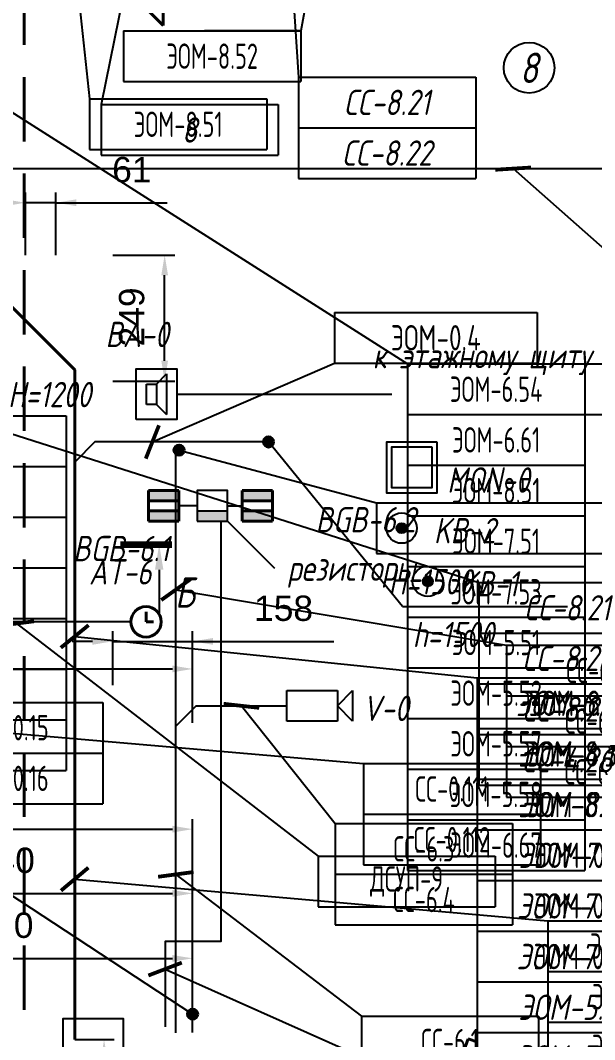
# Model space of a CAD drawing. Header units: millimetres. Extents: x -14566 to 16488, y -7315 to 17206.
# Drawn here: x 13661 to 14795, y 8711 to 10723 of the extents above; entities that cross this region are included whole.
import ezdxf
from ezdxf.enums import TextEntityAlignment as Align

# ---------------------------------------------------------------- set-up
doc = ezdxf.new("R2010")
doc.units = ezdxf.units.MM
doc.linetypes.add('DASHED', pattern=[19.05, 12.7, -6.35])
for name, color, linetype in [('01 Экспликация', 7, 'Continuous'), ('02 Розетки', 7, 'Continuous'), ('03 Стационарное ЭО', 7, 'Continuous'), ('04 Освещение', 7, 'Continuous'), ('05 Слаботочка', 7, 'Continuous'), ('06 Авт-ка климата', 7, 'Continuous'), ('07 Авт-ка общая', 7, 'Continuous'), ('08 Пож. и техн. сигн.', 7, 'Continuous'), ('09 ДСУП', 7, 'Continuous'), ('12 Трассы и коробки 220', 7, 'Continuous'), ('14 Лотки', 7, 'Continuous')]:
    doc.layers.add(name, color=color, linetype=linetype)
doc.styles.add('GOST typeA', font='')
doc.styles.get("Standard").update_dxf_attribs({"font": 'arial.ttf'})
doc.styles.add('ГОСТ-ISOCPEUR', font='isocpeui.ttf', dxfattribs={"width": 0.8})
doc.styles.get('GOST typeA').set_extended_font_data('GOST type A')
doc.linetypes.add('220V_LINE', pattern='A,0.2,-0.05,["~220V",Standard,S=0.1,R=0,X=0,Y=-0.05],-0.4,0.1', length=0.75)
doc.linetypes.add('24AC', pattern='A,20,-5,["24AC",Standard,S=2.54,R=0,X=-5,Y=-1.27],-5', length=30)
doc.dimstyles.new('ISO-25', dxfattribs={"dimtxt": 2.5, "dimasz": 2.5, "dimexe": 1.25, "dimexo": 0.625, "dimtad": 1, "dimtxsty": 'Standard', "dimcen": 2.5, "dimadec": 0, "dimazin": 0, "dimtfac": 1, "dimtmove": 0, "dimatfit": 3, "dimfxl": 1, "dimarcsym": 0})

# ---------------------------------------------------------------- blocks, each defined once
blk = doc.blocks.new('часы')
at = {"color": 0, "lineweight": -2}
for q in [(9893.5, 982.52), (9894.25, 981.52)]:
    blk.add_line((9893.5, 981.52), q, dxfattribs=at)
blk.add_circle((9893.5, 981.52), 1.5, dxfattribs=at)
blk = doc.blocks.new('геркон')
at = {"lineweight": -2}
for points in [[(3, 2), (3, 3), (0, 3), (0, 2)], [(3, 0), (3, 1), (0, 1), (0, 0)]]:
    blk.add_hatch(color=0, dxfattribs=at).paths.add_polyline_path(points)
at = {"color": 0, "lineweight": -2}
for p, q in [((0, 0), (0, 3)), ((0, 3), (3, 3)), ((3, 3), (3, 0)), ((0, 2), (3, 2)), ((0, 1), (3, 1)), ((3, 0), (0, 0))]:
    blk.add_line(p, q, dxfattribs=at)
blk = doc.blocks.new('громкоговоритель')
at = {"color": 0, "lineweight": -2}
for p, q in [((2, 2), (4, 4)), ((4, 4), (4, -4)), ((0, -2), (0, 2)), ((0, 2), (2, 2)), ((2, 2), (2, -2)), ((2, -2), (0, -2)), ((2, -2), (4, -4))]:
    blk.add_line(p, q, dxfattribs=at)
blk = doc.blocks.new('шкаф')
blk.add_hatch(color=256).paths.add_polyline_path([(3, 0), (3, 1), (0, 1), (0, 0)])
blk.add_line((0, 1), (3, 1))
blk.add_lwpolyline([(0, 0), (3, 0), (3, 3), (0, 3)], close=True)
blk = doc.blocks.new('тревожная кнопка')
h = blk.add_hatch(color=0)
h.dxf.hatch_style = 1
edge = h.paths.add_edge_path()
edge.add_arc((0, 0), 0.5, 0, 360)
at = {"color": 0}
for radius in [1.5, 0.5]:
    blk.add_circle((0, 0), radius, dxfattribs=at)
blk = doc.blocks.new('аудиодомофон')
at = {"color": 0, "lineweight": -2}
for p, q in [((2, 3.5), (3, 4.5)), ((3, 4.5), (3, 0.5)), ((1, 1.5), (1, 3.5)), ((1, 3.5), (2, 3.5)), ((2, 3.5), (2, 1.5)), ((2, 1.5), (1, 1.5)), ((2, 1.5), (3, 0.5))]:
    blk.add_line(p, q, dxfattribs=at)
blk.add_lwpolyline([(0, 0), (0, 5), (4, 5), (4, 0)], close=True, dxfattribs=at)
blk = doc.blocks.new('кнопка 1 открытая IP44')
at = {"lineweight": -2}
blk.add_hatch(color=0, dxfattribs=at).paths.add_polyline_path([(-1, 0, 1), (1, 0, 1)])
at = {"color": 0, "lineweight": -2}
for p, q in [((0.35, 0.94), (1.39, 3.78)), ((1.39, 3.78), (2.34, 3.45))]:
    blk.add_line(p, q, dxfattribs=at)
blk.add_circle((0, 0), 1, dxfattribs=at)
blk = doc.blocks.new('*T132')
at = {"layer": '02 Розетки', "color": 0, "lineweight": -2}
for p, q in [((0, 0), (350, 0)), ((0, 0), (0, -900)), ((350, 0), (350, -900)), ((0, -100), (350, -100)), ((0, -200), (350, -200)), ((0, -300), (350, -300)), ((0, -400), (350, -400)), ((0, -500), (350, -500)), ((0, -600), (350, -600)), ((0, -700), (350, -700)), ((0, -800), (350, -800)), ((0, -900), (350, -900))]:
    blk.add_line(p, q, dxfattribs=at)
at = {"layer": '02 Розетки', "color": 0, "char_height": 50, "width": 330, "attachment_point": 5, "style": 'ГОСТ-ISOCPEUR'}
for s, insert in [('{ЭОМ-6.9}', (175, -50)), ('{ЭОМ-4.1}', (175, -150)), ('{ЭОМ-8.1}', (175, -250)), ('{ЭОМ-7.1}', (175, -350)), ('{ЭОМ-7.2}', (175, -450)), ('{ЭОМ-7.3}', (175, -550)), ('{ЭОМ-5.1}', (175, -650)), ('{ЭОМ-5.2}', (175, -750)), ('{ЭОМ-5.3}', (175, -850))]:
    blk.add_mtext(s, dxfattribs=dict(at, insert=insert))
blk = doc.blocks.new('*T169')
at = {"layer": '03 Стационарное ЭО', "color": 0, "lineweight": -2}
for p, q in [((0, 0), (400, 0)), ((0, 0), (0, -600)), ((400, 0), (400, -600)), ((0, -100), (400, -100)), ((0, -200), (400, -200)), ((0, -300), (400, -300)), ((0, -400), (400, -400)), ((0, -500), (400, -500)), ((0, -600), (400, -600))]:
    blk.add_line(p, q, dxfattribs=at)
at = {"layer": '03 Стационарное ЭО', "color": 0, "char_height": 50, "width": 380, "attachment_point": 5, "style": 'GOST typeA'}
for s, insert in [('{\\W0.9;ЭОМ-8.31}', (200, -50)), ('{\\W0.9;ЭОМ-8.32}', (200, -150)), ('{\\W0.9;ЭОМ-8.33}', (200, -250)), ('{\\W0.9;ЭОМ-0.2}', (200, -350)), ('{\\W0.9;ЭОМ-0.3}', (200, -450)), ('{\\W0.9;ЭОМ-0.4}', (200, -550))]:
    blk.add_mtext(s, dxfattribs=dict(at, insert=insert))
blk = doc.blocks.new('*T195')
at = {"layer": '04 Освещение', "color": 0, "lineweight": -2}
for p, q in [((0, 0), (350, 0)), ((0, 0), (0, -1000)), ((350, 0), (350, -1000)), ((0, -100), (350, -100)), ((0, -200), (350, -200)), ((0, -300), (350, -300)), ((0, -400), (350, -400)), ((0, -500), (350, -500)), ((0, -600), (350, -600)), ((0, -700), (350, -700)), ((0, -800), (350, -800)), ((0, -900), (350, -900)), ((0, -1000), (350, -1000))]:
    blk.add_line(p, q, dxfattribs=at)
at = {"layer": '04 Освещение', "color": 0, "char_height": 50, "width": 330, "attachment_point": 5, "style": 'GOST typeA'}
for s, insert in [('{\\W0.8;ЭОМ-6.54}', (175, -50)), ('{\\W0.8;ЭОМ-6.61}', (175, -150)), ('{\\W0.8;ЭОМ-4.51}', (175, -250)), ('{\\W0.8;ЭОМ-4.52}', (175, -350)), ('{\\W0.8;ЭОМ-4.53}', (175, -450)), ('{\\W0.8;ЭОМ-4.54}', (175, -550)), ('{\\W0.8;ЭОМ-4.58}', (175, -650)), ('{\\W0.8;ЭОМ-4.60}', (175, -750)), ('{\\W0.8;ЭОМ-6.67}', (175, -850)), ('{\\W0.8;ЭОМ-6.69}', (175, -950))]:
    blk.add_mtext(s, dxfattribs=dict(at, insert=insert))
blk = doc.blocks.new('*T196')
at = {"layer": '04 Освещение', "color": 0, "lineweight": -2}
for p, q in [((0, 0), (350, 0)), ((0, 0), (0, -1000)), ((350, 0), (350, -1000)), ((0, -100), (350, -100)), ((0, -200), (350, -200)), ((0, -300), (350, -300)), ((0, -400), (350, -400)), ((0, -500), (350, -500)), ((0, -600), (350, -600)), ((0, -700), (350, -700)), ((0, -800), (350, -800)), ((0, -900), (350, -900)), ((0, -1000), (350, -1000))]:
    blk.add_line(p, q, dxfattribs=at)
at = {"layer": '04 Освещение', "color": 0, "char_height": 50, "width": 330, "attachment_point": 5, "style": 'GOST typeA'}
for s, insert in [('{\\W0.8;ЭОМ-6.54}', (175, -50)), ('{\\W0.8;ЭОМ-6.61}', (175, -150)), ('{\\W0.8;ЭОМ-8.51}', (175, -250)), ('{\\W0.8;ЭОМ-7.51}', (175, -350)), ('{\\W0.8;ЭОМ-7.53}', (175, -450)), ('{\\W0.8;ЭОМ-5.51}', (175, -550)), ('{\\W0.8;ЭОМ-5.52}', (175, -650)), ('{\\W0.8;ЭОМ-5.57}', (175, -750)), ('{\\W0.8;ЭОМ-5.58}', (175, -850)), ('{\\W0.8;ЭОМ-6.67}', (175, -950))]:
    blk.add_mtext(s, dxfattribs=dict(at, insert=insert))
blk = doc.blocks.new('*T244')
at = {"layer": '04 Освещение', "color": 0, "lineweight": -2}
for p, q in [((0, 0), (350, 0)), ((0, 0), (0, -100)), ((350, 0), (350, -100)), ((0, -100), (350, -100))]:
    blk.add_line(p, q, dxfattribs=at)
at = {"layer": '04 Освещение', "color": 0, "insert": (175, -50), "char_height": 50, "width": 330, "attachment_point": 5, "style": 'GOST typeA'}
blk.add_mtext('{\\W0.8;ЭОМ-6.69}', dxfattribs=at)
blk = doc.blocks.new('*T262')
at = {"layer": '07 Авт-ка общая', "color": 0, "lineweight": -2}
for p, q in [((0, 0), (350, 0)), ((0, 0), (0, -200)), ((350, 0), (350, -200)), ((0, -100), (350, -100)), ((0, -200), (350, -200))]:
    blk.add_line(p, q, dxfattribs=at)
at = {"layer": '07 Авт-ка общая', "color": 0, "char_height": 50, "width": 330, "attachment_point": 5, "style": 'GOST typeA'}
for s, insert in [('{\\W0.8;СС-0.111}', (175, -50)), ('{\\W0.8;СС-0.112}', (175, -150))]:
    blk.add_mtext(s, dxfattribs=dict(at, insert=insert))
blk = doc.blocks.new('*T288')
at = {"layer": '06 Авт-ка климата', "color": 0, "lineweight": -2}
for p, q in [((0, 0), (700, 0)), ((0, 0), (0, -400)), ((350, 0), (350, -400)), ((700, 0), (700, -400)), ((0, -100), (700, -100)), ((0, -200), (700, -200)), ((0, -300), (700, -300)), ((0, -400), (700, -400))]:
    blk.add_line(p, q, dxfattribs=at)
at = {"layer": '06 Авт-ка климата', "color": 0, "char_height": 50, "width": 330, "attachment_point": 5, "style": 'ГОСТ-ISOCPEUR'}
for s, insert in [('{СС-8.21}', (175, -50)), ('{СС-7.21}', (525, -50)), ('{СС-8.22}', (175, -150)), ('{СС-7.22}', (525, -150)), ('{СС-8.23}', (175, -250)), ('{СС-7.23}', (525, -250)), ('{СС-4.26}', (175, -350))]:
    blk.add_mtext(s, dxfattribs=dict(at, insert=insert))
blk = doc.blocks.new('*T307')
at = {"layer": '06 Авт-ка климата', "color": 0, "lineweight": -2}
for p, q in [((0, 0), (350, 0)), ((0, 0), (0, -200)), ((350, 0), (350, -200)), ((0, -100), (350, -100)), ((0, -200), (350, -200))]:
    blk.add_line(p, q, dxfattribs=at)
at = {"layer": '06 Авт-ка климата', "color": 0, "char_height": 50, "width": 330, "attachment_point": 5, "style": 'ГОСТ-ISOCPEUR'}
for s, insert in [('{СС-8.21}', (175, -50)), ('{СС-8.22}', (175, -150))]:
    blk.add_mtext(s, dxfattribs=dict(at, insert=insert))
blk = doc.blocks.new('*T377')
at = {"layer": '05 Слаботочка', "color": 0, "lineweight": -2}
for p, q in [((0, 0), (350, 0)), ((0, 0), (0, -200)), ((350, 0), (350, -200)), ((0, -100), (350, -100)), ((0, -200), (350, -200))]:
    blk.add_line(p, q, dxfattribs=at)
at = {"layer": '05 Слаботочка', "color": 0, "char_height": 50, "width": 330, "attachment_point": 5, "style": 'GOST typeA'}
for s, insert in [('{\\W0.8;СС-0.15}', (175, -50)), ('{\\W0.8;СС-0.16}', (175, -150))]:
    blk.add_mtext(s, dxfattribs=dict(at, insert=insert))
blk = doc.blocks.new('*T408')
at = {"layer": '08 Пож. и техн. сигн.', "color": 0, "lineweight": -2}
for p, q in [((0, 0), (350, 0)), ((0, 0), (0, -700)), ((350, 0), (350, -700)), ((0, -100), (350, -100)), ((0, -200), (350, -200)), ((0, -300), (350, -300)), ((0, -400), (350, -400)), ((0, -500), (350, -500)), ((0, -600), (350, -600)), ((0, -700), (350, -700))]:
    blk.add_line(p, q, dxfattribs=at)
at = {"layer": '08 Пож. и техн. сигн.', "color": 0, "char_height": 50, "width": 330, "attachment_point": 5, "style": 'GOST typeA'}
for s, insert in [('{\\W0.8;ПС-0.2}', (175, -50)), ('{\\W0.8;ПС-0.4}', (175, -150)), ('{\\W0.8;ТС-4.6}', (175, -250)), ('{\\W0.8;ТС-8.1}', (175, -350)), ('{\\W0.8;ТС-8.2}', (175, -450)), ('{\\W0.8;ТС-7.1}', (175, -550)), ('{\\W0.8;ТС-7.2}', (175, -650))]:
    blk.add_mtext(s, dxfattribs=dict(at, insert=insert))
blk = doc.blocks.new('*T455')
at = {"layer": '03 Стационарное ЭО', "color": 0, "lineweight": -2}
for p, q in [((0, 0), (400, 0)), ((0, 0), (0, -100)), ((400, 0), (400, -100)), ((0, -100), (400, -100))]:
    blk.add_line(p, q, dxfattribs=at)
at = {"layer": '03 Стационарное ЭО', "color": 0, "insert": (200, -50), "char_height": 50, "width": 380, "attachment_point": 5, "style": 'GOST typeA'}
blk.add_mtext('{\\W0.9;ЭОМ-0.4}', dxfattribs=at)
blk = doc.blocks.new('видеокамера 800х600')
at = {"color": 0}
for p, q in [((0, 0), (0, 3)), ((0, 3), (5, 3)), ((5, 3), (5, 0)), ((5, 1.5), (6.5, 3)), ((6.5, 3), (6.5, 0)), ((6.5, 0), (5, 1.5)), ((5, 0), (0, 0))]:
    blk.add_line(p, q, dxfattribs=at)
blk = doc.blocks.new('монитор')
at = {"color": 0}
for points in [[(5, 5), (0, 5), (0, 0), (5, 0)], [(4.5, 4.5), (0.5, 4.5), (0.5, 0.5), (4.5, 0.5)]]:
    blk.add_lwpolyline(points, close=True, dxfattribs=at)
blk = doc.blocks.new('*T458')
at = {"layer": '05 Слаботочка', "color": 0, "lineweight": -2}
for p, q in [((0, 0), (350, 0)), ((0, 0), (0, -500)), ((350, 0), (350, -500)), ((0, -100), (350, -100)), ((0, -200), (350, -200)), ((0, -300), (350, -300)), ((0, -400), (350, -400)), ((0, -500), (350, -500))]:
    blk.add_line(p, q, dxfattribs=at)
at = {"layer": '05 Слаботочка', "color": 0, "char_height": 50, "width": 330, "attachment_point": 5, "style": 'GOST typeA'}
for s, insert in [('{\\W0.8;СС-6.1}', (175, -50)), ('{\\W0.8;СС-6.2}', (175, -150)), ('{\\W0.8;СС-6.3}', (175, -250)), ('{\\W0.8;СС-6.4}', (175, -350)), ('{\\W0.8;СС-6.5}', (175, -450))]:
    blk.add_mtext(s, dxfattribs=dict(at, insert=insert))
blk = doc.blocks.new('*T459')
at = {"layer": '05 Слаботочка', "color": 0, "lineweight": -2}
for p, q in [((0, 0), (350, 0)), ((0, 0), (0, -200)), ((350, 0), (350, -200)), ((0, -100), (350, -100)), ((0, -200), (350, -200))]:
    blk.add_line(p, q, dxfattribs=at)
at = {"layer": '05 Слаботочка', "color": 0, "char_height": 50, "width": 330, "attachment_point": 5, "style": 'GOST typeA'}
for s, insert in [('{\\W0.8;СС-6.3}', (175, -50)), ('{\\W0.8;СС-6.4}', (175, -150))]:
    blk.add_mtext(s, dxfattribs=dict(at, insert=insert))
blk = doc.blocks.new('*T460')
at = {"layer": '05 Слаботочка', "color": 0, "lineweight": -2}
for p, q in [((0, 0), (350, 0)), ((0, 0), (0, -300)), ((350, 0), (350, -300)), ((0, -100), (350, -100)), ((0, -200), (350, -200)), ((0, -300), (350, -300))]:
    blk.add_line(p, q, dxfattribs=at)
at = {"layer": '05 Слаботочка', "color": 0, "char_height": 50, "width": 330, "attachment_point": 5, "style": 'GOST typeA'}
for s, insert in [('{\\W0.8;СС-6.1}', (175, -50)), ('{\\W0.8;СС-6.2}', (175, -150)), ('{\\W0.8;СС-6.5}', (175, -250))]:
    blk.add_mtext(s, dxfattribs=dict(at, insert=insert))
blk = doc.blocks.new('*D466')
at = {"layer": '14 Лотки', "color": 0, "lineweight": -2}
for p, q in [((13261.2, 8776.6), (13261.2, 9019.8)), ((14001.2, 8776.6), (14001.2, 9019.8)), ((13301.2, 8999.8), (13961.2, 8999.8))]:
    blk.add_line(p, q, dxfattribs=at)
at = {"layer": '14 Лотки', "color": 0}
for points in [[(13301.2, 9006.5), (13301.2, 8993.2), (13261.2, 8999.8)], [(13961.2, 8993.2), (13961.2, 9006.5), (14001.2, 8999.8)]]:
    blk.add_solid(points, dxfattribs=at)
at = {"layer": 'Defpoints', "color": 0, "transparency": 16777216}
for p in [(14001.2, 8999.8), (13261.2, 8776.6), (14001.2, 8776.6)]:
    blk.add_point(p, dxfattribs=at)
at = {"layer": '14 Лотки', "color": 0, "insert": (13631.2, 9064.8), "char_height": 50, "attachment_point": 5}
blk.add_mtext('740', dxfattribs=at)
blk = doc.blocks.new('*D469')
at = {"layer": '14 Лотки', "color": 0, "lineweight": -2}
for p, q in [((10543.7, 8990.1), (10543.7, 9146.6)), ((14001.2, 8776.6), (14001.2, 9146.6)), ((10583.7, 9126.6), (13961.2, 9126.6))]:
    blk.add_line(p, q, dxfattribs=at)
at = {"layer": '14 Лотки', "color": 0}
for points in [[(10583.7, 9133.3), (10583.7, 9120), (10543.7, 9126.6)], [(13961.2, 9120), (13961.2, 9133.3), (14001.2, 9126.6)]]:
    blk.add_solid(points, dxfattribs=at)
at = {"layer": 'Defpoints', "color": 0, "transparency": 16777216}
for p in [(14001.2, 9126.6), (10543.7, 8990.1), (14001.2, 8776.6)]:
    blk.add_point(p, dxfattribs=at)
at = {"layer": '14 Лотки', "color": 0, "insert": (12272.5, 9191.6), "char_height": 50, "attachment_point": 5}
blk.add_mtext('3458', dxfattribs=at)
blk = doc.blocks.new('*D472')
at = {"layer": '14 Лотки', "color": 0, "lineweight": -2}
for p, q in [((13843.2, 9411.2), (13843.2, 9517.4)), ((14001.2, 9411.2), (14001.2, 9517.4)), ((13803.2, 9497.4), (13763.2, 9497.4)), ((13843.2, 9497.4), (14280.3, 9497.4)), ((13843.2, 9497.4), (14001.2, 9497.4))]:
    blk.add_line(p, q, dxfattribs=at)
at = {"layer": '14 Лотки', "color": 0}
for points in [[(13803.2, 9490.7), (13803.2, 9504), (13843.2, 9497.4)], [(14041.2, 9504), (14041.2, 9490.7), (14001.2, 9497.4)]]:
    blk.add_solid(points, dxfattribs=at)
at = {"layer": 'Defpoints', "color": 0, "transparency": 16777216}
for p in [(14001.2, 9497.4), (13843.2, 9411.2), (14001.2, 9411.2)]:
    blk.add_point(p, dxfattribs=at)
at = {"layer": '14 Лотки', "color": 0, "insert": (14180.8, 9562.4), "char_height": 50, "attachment_point": 5}
blk.add_mtext('158', dxfattribs=at)
blk = doc.blocks.new('*D473')
at = {"layer": '14 Лотки', "color": 0, "lineweight": -2}
for p, q in [((13768.2, 8711.2), (13846.2, 8711.2)), ((13826.2, 8671.2), (13826.2, 8560.1)), ((13768.2, 8520.1), (13846.2, 8520.1))]:
    blk.add_line(p, q, dxfattribs=at)
at = {"layer": '14 Лотки', "color": 0}
for points in [[(13832.9, 8671.2), (13819.6, 8671.2), (13826.2, 8711.2)], [(13819.6, 8560.1), (13832.9, 8560.1), (13826.2, 8520.1)]]:
    blk.add_solid(points, dxfattribs=at)
at = {"layer": 'Defpoints', "color": 0, "transparency": 16777216}
for p in [(13768.2, 8711.2), (13768.2, 8520.1), (13826.2, 8520.1)]:
    blk.add_point(p, dxfattribs=at)
at = {"layer": '14 Лотки', "color": 0, "insert": (13761.2, 8615.7), "char_height": 50, "attachment_point": 5, "rotation": 90}
blk.add_mtext('191', dxfattribs=at)
blk = doc.blocks.new('*D474')
at = {"layer": '14 Лотки', "color": 0, "lineweight": -2}
for p, q in [((13843.2, 10260.1), (13965.9, 10260.1)), ((13945.9, 10051.2), (13945.9, 10220.1)), ((13843.2, 10011.2), (13965.9, 10011.2))]:
    blk.add_line(p, q, dxfattribs=at)
at = {"layer": '14 Лотки', "color": 0}
for points in [[(13952.6, 10220.1), (13939.3, 10220.1), (13945.9, 10260.1)], [(13939.3, 10051.2), (13952.6, 10051.2), (13945.9, 10011.2)]]:
    blk.add_solid(points, dxfattribs=at)
at = {"layer": 'Defpoints', "color": 0, "transparency": 16777216}
for p in [(13843.2, 10260.1), (13945.9, 10260.1), (13843.2, 10011.2)]:
    blk.add_point(p, dxfattribs=at)
at = {"layer": '14 Лотки', "color": 0, "insert": (13880.9, 10137.8), "char_height": 50, "attachment_point": 5, "rotation": 90}
blk.add_mtext('249', dxfattribs=at)
blk = doc.blocks.new('*D475')
at = {"layer": '14 Лотки', "color": 0, "lineweight": -2}
for p, q in [((13670.7, 10260.1), (13670.7, 10383.3)), ((13731.2, 10260.1), (13731.2, 10383.3)), ((13630.7, 10363.3), (13590.7, 10363.3)), ((13731.2, 10363.3), (13670.7, 10363.3)), ((13731.2, 10363.3), (13950.8, 10363.3)), ((13771.2, 10363.3), (13811.2, 10363.3))]:
    blk.add_line(p, q, dxfattribs=at)
at = {"layer": '14 Лотки', "color": 0}
for points in [[(13630.7, 10356.7), (13630.7, 10370), (13670.7, 10363.3)], [(13771.2, 10370), (13771.2, 10356.7), (13731.2, 10363.3)]]:
    blk.add_solid(points, dxfattribs=at)
at = {"layer": 'Defpoints', "color": 0, "transparency": 16777216}
for p in [(13670.7, 10363.3), (13670.7, 10260.1), (13731.2, 10260.1)]:
    blk.add_point(p, dxfattribs=at)
at = {"layer": '14 Лотки', "color": 0, "insert": (13881, 10428.3), "char_height": 50, "attachment_point": 5}
blk.add_mtext('61', dxfattribs=at)
blk = doc.blocks.new('*D500')
at = {"layer": '14 Лотки', "color": 0, "lineweight": -2}
for p, q in [((13461.2, 8724.9), (13461.2, 8891.6)), ((14001.2, 8724.9), (14001.2, 8891.6)), ((13501.2, 8871.6), (13961.2, 8871.6))]:
    blk.add_line(p, q, dxfattribs=at)
at = {"layer": '14 Лотки', "color": 0}
for points in [[(13501.2, 8878.2), (13501.2, 8864.9), (13461.2, 8871.6)], [(13961.2, 8864.9), (13961.2, 8878.2), (14001.2, 8871.6)]]:
    blk.add_solid(points, dxfattribs=at)
at = {"layer": 'Defpoints', "color": 0, "transparency": 16777216}
for p in [(14001.2, 8871.6), (13461.2, 8724.9), (14001.2, 8724.9)]:
    blk.add_point(p, dxfattribs=at)
at = {"layer": '14 Лотки', "color": 0, "insert": (13628.5, 8936.6), "char_height": 50, "attachment_point": 5}
blk.add_mtext('540', dxfattribs=at)
blk = doc.blocks.new('*D521')
at = {"layer": '04 Освещение', "color": 0, "lineweight": -2, "transparency": 16777216}
for p, q in [((12141.9, 9336.5), (12141.9, 9462.9)), ((14001.2, 9336.5), (14001.2, 9462.9)), ((12181.9, 9442.9), (13961.2, 9442.9))]:
    blk.add_line(p, q, dxfattribs=at)
at = {"layer": '04 Освещение', "color": 0, "transparency": 16777216}
for points in [[(12181.9, 9449.6), (12181.9, 9436.3), (12141.9, 9442.9)], [(13961.2, 9436.3), (13961.2, 9449.6), (14001.2, 9442.9)]]:
    blk.add_solid(points, dxfattribs=at)
at = {"layer": 'Defpoints', "color": 0, "transparency": 16777216}
for p in [(14001.2, 9442.9), (12141.9, 9336.5), (14001.2, 9336.5)]:
    blk.add_point(p, dxfattribs=at)
at = {"layer": '04 Освещение', "color": 0, "transparency": 16777216, "insert": (13071.6, 9487.9), "char_height": 50, "attachment_point": 5, "style": 'ГОСТ-ISOCPEUR'}
blk.add_mtext('1859', dxfattribs=at)
blk = doc.blocks.new('*T545')
at = {"layer": '04 Освещение', "color": 0, "lineweight": -2}
for p, q in [((0, 0), (350, 0)), ((0, 0), (0, -100)), ((350, 0), (350, -100)), ((0, -100), (350, -100))]:
    blk.add_line(p, q, dxfattribs=at)
at = {"layer": '04 Освещение', "color": 0, "insert": (175, -50), "char_height": 50, "width": 330, "attachment_point": 5, "style": 'GOST typeA'}
blk.add_mtext('{\\W0.8;ЭОМ-8.51}', dxfattribs=at)
blk = doc.blocks.new('*T546')
at = {"layer": '04 Освещение', "color": 0, "lineweight": -2}
for p, q in [((0, 0), (350, 0)), ((0, 0), (0, -100)), ((350, 0), (350, -100)), ((0, -100), (350, -100))]:
    blk.add_line(p, q, dxfattribs=at)
at = {"layer": '04 Освещение', "color": 0, "insert": (175, -50), "char_height": 50, "width": 330, "attachment_point": 5, "style": 'GOST typeA'}
blk.add_mtext('{\\W0.8;ЭОМ-8.52}', dxfattribs=at)
blk = doc.blocks.new('*T553')
at = {"layer": '06 Авт-ка климата', "color": 0, "lineweight": -2}
for p, q in [((0, 0), (350, 0)), ((0, 0), (0, -100)), ((350, 0), (350, -100)), ((0, -100), (350, -100))]:
    blk.add_line(p, q, dxfattribs=at)
at = {"layer": '06 Авт-ка климата', "color": 0, "insert": (175, -50), "char_height": 50, "width": 330, "attachment_point": 5, "style": 'ГОСТ-ISOCPEUR'}
blk.add_mtext('{8}', dxfattribs=at)
blk = doc.blocks.new('*T566')
at = {"layer": '09 ДСУП', "color": 0, "lineweight": -2}
for p, q in [((0, 0), (350, 0)), ((0, 0), (0, -100)), ((350, 0), (350, -100)), ((0, -100), (350, -100))]:
    blk.add_line(p, q, dxfattribs=at)
at = {"layer": '09 ДСУП', "color": 0, "insert": (175, -50), "char_height": 50, "width": 330, "attachment_point": 5, "style": 'GOST typeA'}
blk.add_mtext('{\\W0.8;ДСУП-9}', dxfattribs=at)

msp = doc.modelspace()

# ---------------------------------------------------------------- hatches: boundary and pattern name
at = {"layer": '03 Стационарное ЭО'}
msp.add_hatch(color=7, dxfattribs=at).paths.add_polyline_path([(14141.2, 9891, 1), (14161.2, 9891, 1)])
at = {"layer": '04 Освещение'}
msp.add_hatch(color=256, dxfattribs=at).paths.add_polyline_path([(13991.2, 8761.5, 1), (14011.2, 8761.5, 1)])
at = {"layer": '05 Слаботочка'}
msp.add_hatch(color=256, dxfattribs=at).paths.add_polyline_path([(13964.3, 9875, 1), (13984.3, 9875, 1)])

# ---------------------------------------------------------------- linework, layer by layer
at = {"layer": '01 Экспликация'}
msp.add_circle((14665.9, 10629.7), 50, dxfattribs=at)
at = {"layer": '03 Стационарное ЭО', "color": 7}
for q in [(14151.2, 9891), (14741.5, 9566)]:
    msp.add_line((14415.8, 9566), q, dxfattribs=at)
at = {"layer": '03 Стационарное ЭО', "linetype": '24AC', "ltscale": 5, "flags": 128}
msp.add_lwpolyline([(14151.2, 9891), (13808.2, 9891), (13768.2, 9851)], dxfattribs=at)
at = {"layer": '03 Стационарное ЭО', "color": 7, "lineweight": 40}
msp.add_circle((14151.2, 9891), 10, dxfattribs=at)
at = {"layer": '04 Освещение'}
msp.add_line((13370.3, 9175.1), (14001.2, 8761.5), dxfattribs=at)
at = {"layer": '04 Освещение', "lineweight": 40}
msp.add_circle((14001.2, 8761.5), 10, dxfattribs=at)
at = {"layer": '05 Слаботочка'}
for p, q in [((13969.7, 9985.2), (14394.9, 9985.2)), ((13974.3, 9875), (14364.1, 9770.9)), ((14364.1, 9770.9), (14863.7, 9770.9)), ((14364.1, 9770.9), (14364.1, 9670.9)), ((14364.1, 9670.9), (14863.7, 9670.9))]:
    msp.add_line(p, q, dxfattribs=at)
for points in [[(13968, 9330.1), (13968, 9868.7), (13974.3, 9875)], [(13879.1, 9535.9), (13201.1, 9535.9), (13150.1, 9484.9)], [(13968, 8724.8), (13968, 9330.1), (14008, 9370.1), (14187.3, 9370.1)]]:
    msp.add_lwpolyline(points, dxfattribs=at)
at = {"layer": '05 Слаботочка', "lineweight": 40}
msp.add_circle((13974.3, 9875), 10, dxfattribs=at)
at = {"layer": '06 Авт-ка климата', "linetype": 'DASHED', "lineweight": 40, "ltscale": 10}
msp.add_lwpolyline([(13668.5, 8769.7), (13668.5, 10781.8), (14116.9, 10781.8)], dxfattribs=at)
at = {"layer": '08 Пож. и техн. сигн.'}
for p, q in [((14010, 9764.9), (13974.2, 9764.9)), ((14070, 9764.9), (14098.9, 9764.9))]:
    msp.add_line(p, q, dxfattribs=at)
at = {"layer": '08 Пож. и техн. сигн.', "lineweight": -2}
msp.add_line((14070, 9734.9), (14162.8, 9642.2), dxfattribs=at)
at = {"layer": '08 Пож. и техн. сигн.'}
msp.add_lwpolyline([(14057.1, 9734.9), (14057.1, 8904.6), (13946.7, 8904.6), (13946.7, 8736.1)], dxfattribs=at)
at = {"layer": '09 ДСУП', "color": 3, "lineweight": -2}
msp.add_lwpolyline([(13768.2, 8711.2), (13768.2, 10033.2), (13601.2, 10200.2), (13601.2, 10389.5), (13642.4, 10430.6), (15494.8, 10430.6), (15494.8, 11062.8), (15514.8, 11112.8)], dxfattribs=at)
at = {"layer": '12 Трассы и коробки 220', "lineweight": 100}
msp.add_line((13858.7, 9688.9), (13960.2, 9688.9), dxfattribs=at)
at = {"layer": '12 Трассы и коробки 220'}
msp.add_line((13935.1, 9638.9), (13935.1, 9546.9), dxfattribs=at)
at = {"layer": '12 Трассы и коробки 220', "linetype": '220V_LINE', "lineweight": 40, "ltscale": 200, "flags": 128}
msp.add_lwpolyline([(13601.2, 13340.1), (13601.2, 10200.2), (13768.2, 10033.2), (13768.2, 8711.2)], dxfattribs=at)
at = {"layer": '12 Трассы и коробки 220', "linetype": '220V_LINE', "ltscale": 200, "flags": 128}
msp.add_lwpolyline([(13601.2, 10389.5), (13642.4, 10430.6), (15464.8, 10430.6), (15464.8, 10852.7), (15581.2, 10930)], dxfattribs=at)
at = {"layer": '12 Трассы и коробки 220'}
msp.add_solid([(13943.4, 9638.9), (13935.1, 9688.9), (13926.8, 9638.9)], dxfattribs=at)

# ---------------------------------------------------------------- block references
for name, p in [('*T546', (13864.7, 10702.6)), ('*T307', (14210.3, 10611.4)), ('*T545', (13797.6, 10568.1)), ('*T553', (13820.4, 10556.9)), ('*T455', (14281.6, 10146.7)), ('*T196', (14425.7, 10045.1)), ('*T244', (14775.7, 10045.1)), ('*T408', (13401.4, 9942.4)), ('*T288', (14566.5, 9613.6)), ('*T460', (14621.2, 9489.7)), ('*T132', (14563.5, 9425.1)), ('*T169', (14563.5, 9425.1)), ('*T377', (13473.7, 9376.9)), ('*T262', (14338.4, 9256)), ('*T459', (14283, 9137.7)), ('*T566', (14249, 9073.2)), ('*T195', (14702.6, 8945.9)), ('*T458', (14334.5, 8757.4))]:
    msp.add_blockref(name, p)
at = {"lineweight": 40}
for p, xscale, yscale, zscale in [((14010, 9734.9), 20, 20, 20), ((13744.5, 8632.2), 40, 40, 40)]:
    msp.add_blockref('шкаф', p, dxfattribs=dict(at, xscale=xscale, yscale=yscale, zscale=zscale))
at = {"layer": '03 Стационарное ЭО', "color": 7, "xscale": 20, "yscale": 20, "zscale": 20}
msp.add_blockref('тревожная кнопка', (14465.8, 9616), dxfattribs=at)
at = {"layer": '04 Освещение', "color": 3, "lineweight": 40, "xscale": 20, "yscale": 20, "zscale": 20}
msp.add_blockref('кнопка 1 открытая IP44', (14517.8, 8637.3), dxfattribs=at)
at = {"layer": '05 Слаботочка', "lineweight": 40, "xscale": 20, "yscale": 20, "zscale": 20}
msp.add_blockref('громкоговоритель', (13863.1, 10793.1), dxfattribs=at)
at = {"layer": '05 Слаботочка', "color": 7, "xscale": 20, "yscale": 20, "zscale": 20}
for name, p in [('аудиодомофон', (13889.7, 9935.2)), ('тревожная кнопка', (14414.1, 9720.9))]:
    msp.add_blockref(name, p, dxfattribs=at)
at = {"layer": '05 Слаботочка', "xscale": 20, "yscale": 20, "zscale": 20}
msp.add_blockref('монитор', (14384.1, 9790.9), dxfattribs=at)
at = {"layer": '05 Слаботочка', "color": 5, "lineweight": 40, "xscale": 20, "yscale": 20, "zscale": 20}
msp.add_blockref('часы', (-183960.9, -10094.5), dxfattribs=at)
at = {"layer": '05 Слаботочка', "color": 1, "xscale": 20, "yscale": 20, "zscale": 20}
msp.add_blockref('видеокамера 800х600', (14187.3, 9340.1), dxfattribs=at)
at = {"layer": '08 Пож. и техн. сигн.', "lineweight": 40, "xscale": 20, "yscale": 20, "zscale": 20}
for p in [(13914.2, 9734.9), (14098.9, 9734.9)]:
    msp.add_blockref('геркон', p, dxfattribs=at)

# ---------------------------------------------------------------- texts
at = {"layer": '01 Экспликация', "style": 'ГОСТ-ISOCPEUR', "width": 0.8}
msp.add_text('8', height=60, dxfattribs=at).set_placement((14665.9, 10629.7), align=Align.MIDDLE)
at = {"layer": '03 Стационарное ЭО', "color": 7, "style": 'ГОСТ-ISOCPEUR', "width": 0.8}
for s, p in [('KB-1', (14529.5, 9586)), ('h=1500', (14435.8, 9485.9))]:
    msp.add_text(s, height=50, dxfattribs=at).set_placement(p)
at = {"layer": '05 Слаботочка', "linetype": 'Continuous', "style": 'ГОСТ-ISOCPEUR', "width": 0.8}
for s, p in [('BA-0', (13953.9, 10078.3)), ('к этажному щиту', (14788.1, 10036.5)), ('AT-6', (13920, 9609.6))]:
    msp.add_text(s, height=50, dxfattribs=at).set_placement(p, align=Align.RIGHT)
for s, p in [('H=1200', (13636.6, 9959.6)), ('MON-0', (14504.1, 9790.9)), ('H=1500', (14388.1, 9589.9)), ('V-0', (14337.3, 9340.1))]:
    msp.add_text(s, height=50, dxfattribs=at).set_placement(p)
at = {"layer": '05 Слаботочка', "color": 7, "style": 'ГОСТ-ISOCPEUR', "width": 0.8}
msp.add_text('KB-2', height=50, dxfattribs=at).set_placement((14477.8, 9690.9))
at = {"layer": '08 Пож. и техн. сигн.', "linetype": 'Continuous', "style": 'ГОСТ-ISOCPEUR', "width": 0.8}
for s, p in [('BGB-6.2', (14441.6, 9712.5)), ('BGB-6.1', (13955.4, 9655.6)), ('резисторы', (14441.6, 9616.8))]:
    msp.add_text(s, height=50, dxfattribs=at).set_placement(p, align=Align.RIGHT)
at = {"layer": '12 Трассы и коробки 220', "linetype": 'Continuous', "style": 'ГОСТ-ISOCPEUR', "width": 0.8}
msp.add_text('Б', height=60, dxfattribs=at).set_placement((13966.2, 9563.9))

# ---------------------------------------------------------------- dimensions: what is measured, and where the dimension line sits
at = {"layer": '04 Освещение', "color": 3}
dim = msp.add_linear_dim(base=(14001.2, 9442.9), p1=(12141.9, 9336.5), p2=(14001.2, 9336.5), dimstyle='ISO-25', override={"dimtxt": 50, "dimasz": 40, "dimexe": 20, "dimexo": 0, "dimgap": 20, "dimdec": 0, "dimtxsty": 'ГОСТ-ISOCPEUR'}, dxfattribs=at)
dim.commit()
dim.dimension.update_dxf_attribs({"geometry": '*D521', "text_midpoint": (13071.6, 9487.9)})
at = {"layer": '14 Лотки'}
for base, p1, p2, picture, middle in [((13670.7344026, 10363.3377188), (13731.2344026, 10260.1152621), (13670.7344026, 10260.1152621), '*D475', (13881.0335098, 10363.3377188)), ((14001.2344026, 9126.631512), (10543.7344026, 8990.1152621), (14001.2344026, 8776.6152621), '*D469', (12272.4844026, 9126.631512)), ((14001.2, 8871.6), (13461.2, 8724.9), (14001.2, 8724.9), '*D500', (13628.5, 8871.6))]:
    dim = msp.add_linear_dim(base=base, p1=p1, p2=p2, dimstyle='ISO-25', override={"dimtxt": 50, "dimasz": 40, "dimexe": 20, "dimexo": 0, "dimgap": 40, "dimdec": 0}, dxfattribs=at)
    dim.commit()
    dim.dimension.update_dxf_attribs({"geometry": picture, "text_midpoint": middle, "dimtype": 160})
dim = msp.add_linear_dim(base=(13945.9, 10260.1), p1=(13843.2, 10011.2), p2=(13843.2, 10260.1), angle=90, dimstyle='ISO-25', override={"dimtxt": 50, "dimasz": 40, "dimexe": 20, "dimexo": 0, "dimgap": 40, "dimdec": 0}, dxfattribs=at)
dim.commit()
dim.dimension.update_dxf_attribs({"geometry": '*D474', "text_midpoint": (13945.9, 10137.8), "dimtype": 160})
for base, p1, p2, picture, middle in [((14001.2, 9497.4), (13843.2, 9411.2), (14001.2, 9411.2), '*D472', (14180.8, 9562.4)), ((14001.2, 8999.8), (13261.2, 8776.6), (14001.2, 8776.6), '*D466', (13631.2, 9064.8))]:
    dim = msp.add_linear_dim(base=base, p1=p1, p2=p2, dimstyle='ISO-25', override={"dimtxt": 50, "dimasz": 40, "dimexe": 20, "dimexo": 0, "dimgap": 40, "dimdec": 0}, dxfattribs=at)
    dim.commit()
    dim.dimension.update_dxf_attribs({"geometry": picture, "text_midpoint": middle})
dim = msp.add_linear_dim(base=(13826.2, 8520.1), p1=(13768.2, 8711.2), p2=(13768.2, 8520.1), angle=90, dimstyle='ISO-25', override={"dimtxt": 50, "dimasz": 40, "dimexe": 20, "dimexo": 0, "dimgap": 40, "dimdec": 0}, dxfattribs=at)
dim.commit()
dim.dimension.update_dxf_attribs({"geometry": '*D473', "text_midpoint": (13761.2, 8615.7)})

# ---------------------------------------------------------------- leaders
at = {"layer": '02 Розетки'}
for points in [[(14634.4, 10430.6), (15130.7, 9992.3), (15290.6, 9992.3)], [(13768.2, 9507.1), (14563.5, 9425.1), (14723.4, 9425.1)]]:
    msp.add_leader(points, dimstyle='ISO-25', override={"dimasz": 50, "dimgap": 1, "dimtad": 0, "dimldrblk": 'ArchTick'}, dxfattribs=at)
at = {"layer": '03 Стационарное ЭО'}
for points in [[(14634.4, 10430.6), (15130.7, 9992.3), (15290.6, 9992.3)], [(13921.6, 9891), (14281.6, 10046.7), (14481.6, 10046.7)], [(13768.2, 9507.1), (14563.5, 9425.1), (14723.4, 9425.1)]]:
    msp.add_leader(points, dimstyle='ISO-25', override={"dimasz": 50, "dimgap": 1, "dimtad": 0, "dimldrblk": 'ArchTick'}, dxfattribs=at)
at = {"layer": '04 Освещение'}
for points in [[(13769.2, 10830), (13797.6, 10568.1), (13957.4, 10568.1)], [(14237.9, 10830), (14214.7, 10702.6), (14024.6, 10702.6)], [(13601.2, 10568.8), (14425.7, 10045.1), (14600.7, 10045.1)], [(13768.2, 9028), (14702.6, 8945.9), (14862.5, 8945.9)]]:
    msp.add_leader(points, dimstyle='ISO-25', override={"dimasz": 50, "dimgap": 1, "dimtad": 0, "dimldrblk": 'ArchTick'}, dxfattribs=at)
at = {"layer": '05 Слаботочка'}
for points in [[(13968, 9599.4), (14621.2, 9489.7), (14796.2, 9489.7)], [(14097.6, 9370.1), (14283, 9137.7), (14458, 9137.7)], [(13968, 9037.3), (14334.5, 8757.4), (14509.5, 8757.4)]]:
    msp.add_leader(points, dimstyle='ISO-25', override={"dimasz": 50, "dimgap": 1, "dimtad": 0, "dimldrblk": 'ArchTick'}, dxfattribs=at)
at = {"layer": '06 Авт-ка климата'}
for points in [[(14183.2, 11014.1), (14210.3, 10611.4), (14385.3, 10611.4)], [(13866.3, 10781.8), (13820.4, 10556.9), (13995.4, 10556.9)], [(12598.5, 10239.4), (14566.5, 9613.6), (14741.5, 9613.6)]]:
    msp.add_leader(points, dimstyle='ISO-25', override={"dimasz": 50, "dimgap": 1, "dimtad": 0, "dimldrblk": 'ArchTick'}, dxfattribs=at)
at = {"layer": '07 Авт-ка общая'}
msp.add_leader([(13289.1, 9346.8), (14338.4, 9256), (14513.4, 9256)], dimstyle='ISO-25', override={"dimasz": 50, "dimgap": 1, "dimtad": 0, "dimldrblk": 'ArchTick'}, dxfattribs=at)
at = {"layer": '08 Пож. и техн. сигн.'}
msp.add_leader([(13946.7, 8850.4), (14318.8, 8684.7), (14493.8, 8684.7)], dimstyle='ISO-25', override={"dimasz": 50, "dimgap": 1, "dimtad": 0, "dimldrblk": 'ArchTick'}, dxfattribs=at)
at = {"layer": '09 ДСУП'}
for points in [[(13653.2, 9532.6), (14249, 9073.2), (14408.9, 9073.2)], [(13501.2, 9009.7), (13645, 8248.3), (13804.8, 8248.3)]]:
    msp.add_leader(points, dimstyle='ISO-25', override={"dimasz": 50, "dimgap": 1, "dimtad": 0, "dimldrblk": 'ArchTick'}, dxfattribs=at)

doc.saveas('drawing.dxf')
